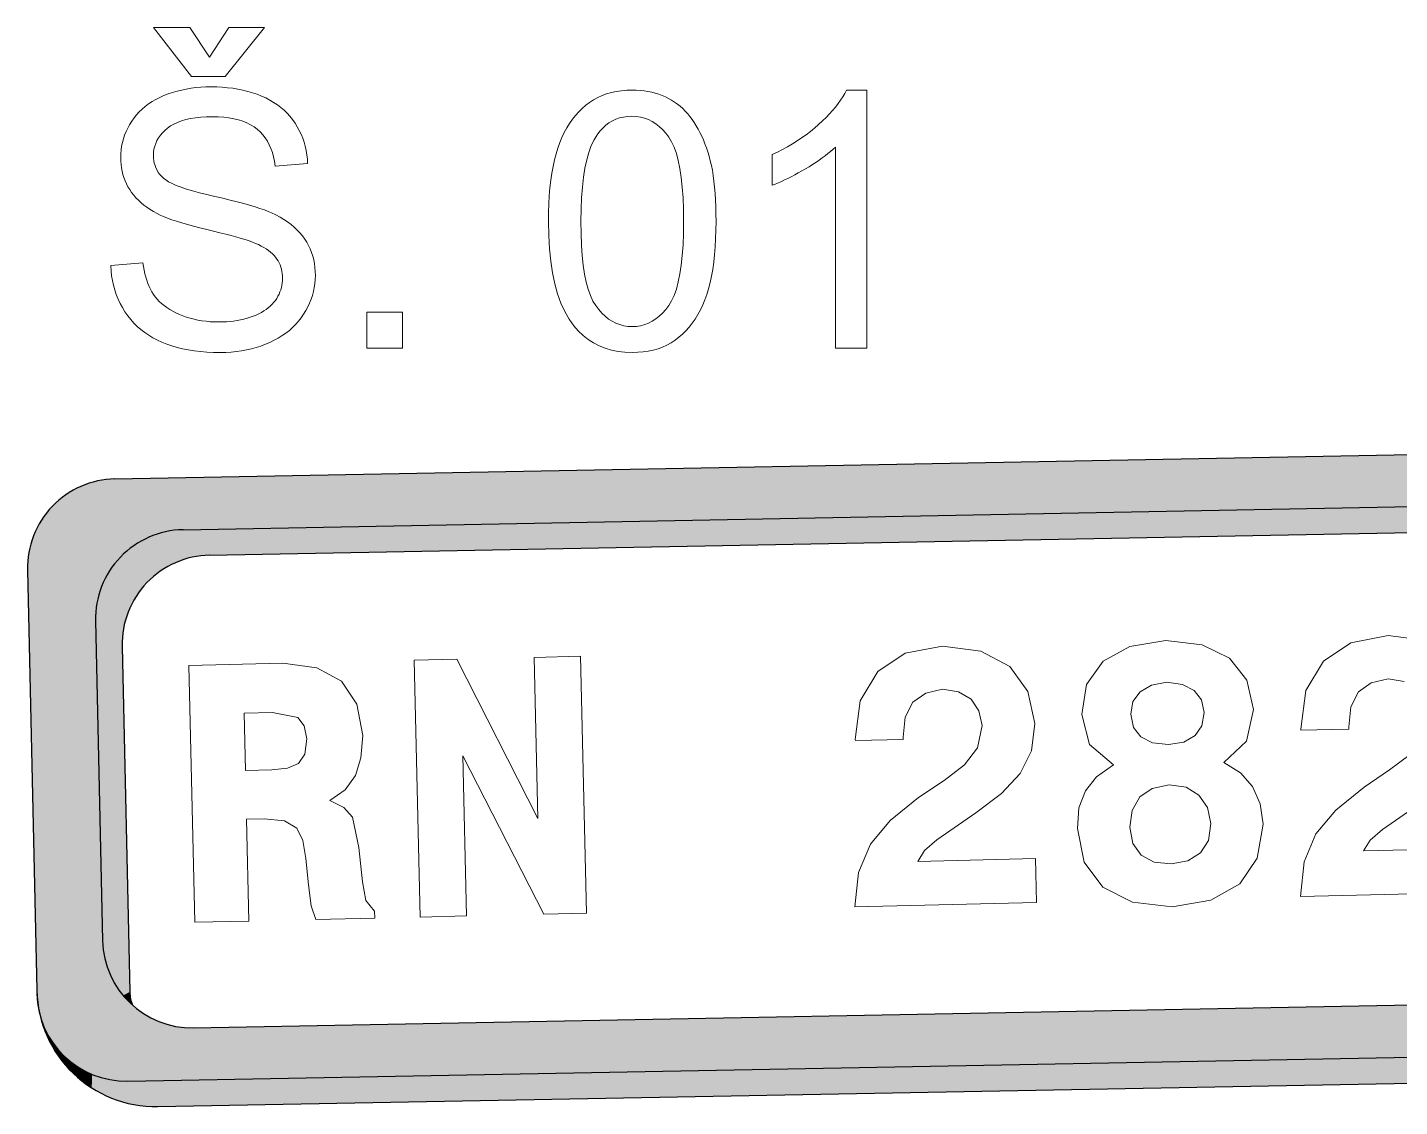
# Model space of a CAD drawing. Extents: x 0 to 419, y 0 to 420.
# Drawn here: x 344.6 to 385.2, y 62.32 to 94.26 of the extents above; entities that cross this region are included whole.
import ezdxf

# ---------------------------------------------------------------- set-up
doc = ezdxf.new("R2010")
doc.units = 0

msp = doc.modelspace()

# ---------------------------------------------------------------- linework, layer by layer
at = {"color": 7, "lineweight": 30}
for p, q in [((347.188, 80.898), (415.489, 82.18)), ((349.202, 79.396), (413.871, 80.609)), ((349.989, 78.64), (413.888, 79.84)), ((349.511, 64.653), (414.18, 65.867)), ((347.566, 63.076), (415.974, 64.36)), ((348.46, 62.323), (416.761, 63.605))]:
    msp.add_line(p, q, dxfattribs=at)
at = {"color": 7, "lineweight": 30, "ltscale": 0.310971}
msp.add_line((344.598, 78.2), (344.874, 65.764), dxfattribs=at)
at = {"color": 7, "lineweight": 30, "ltscale": 0.236645}
msp.add_line((346.612, 76.697), (346.822, 67.234), dxfattribs=at)
at = {"color": 7, "lineweight": 30, "ltscale": 0.255761}
msp.add_line((347.399, 75.942), (347.626, 65.714), dxfattribs=at)
at = {"color": 7, "lineweight": 13}
for points in [[(349.985, 93.379), (350.556, 94.261), (351.614, 94.261), (350.447, 92.809), (349.451, 92.809), (348.331, 94.261), (349.399, 94.261)], [(347.065, 87.213), (348.014, 87.296), (348.03, 87.184), (348.048, 87.076), (348.071, 86.972), (348.097, 86.872), (348.126, 86.776), (348.16, 86.685), (348.196, 86.597), (348.237, 86.514), (348.281, 86.435), (348.328, 86.36), (348.38, 86.288), (348.438, 86.219), (348.5, 86.153), (348.569, 86.089), (348.643, 86.029), (348.722, 85.971), (348.806, 85.916), (348.897, 85.864), (348.992, 85.815), (349.093, 85.768), (349.198, 85.725), (349.306, 85.687), (349.416, 85.653), (349.529, 85.624), (349.644, 85.599), (349.762, 85.579), (349.883, 85.563), (350.006, 85.552), (350.132, 85.545), (350.26, 85.543), (350.374, 85.544), (350.485, 85.55), (350.593, 85.558), (350.699, 85.57), (350.802, 85.586), (350.902, 85.604), (351, 85.627), (351.095, 85.652), (351.187, 85.681), (351.276, 85.714), (351.362, 85.749), (351.444, 85.787), (351.521, 85.828), (351.593, 85.871), (351.661, 85.917), (351.724, 85.965), (351.783, 86.016), (351.837, 86.069), (351.887, 86.125), (351.933, 86.183), (351.973, 86.243), (352.01, 86.305), (352.042, 86.367), (352.07, 86.431), (352.094, 86.495), (352.113, 86.561), (352.128, 86.627), (352.139, 86.695), (352.146, 86.764), (352.148, 86.834), (352.146, 86.905), (352.139, 86.974), (352.129, 87.041), (352.115, 87.106), (352.096, 87.169), (352.073, 87.231), (352.046, 87.291), (352.015, 87.349), (351.98, 87.405), (351.94, 87.459), (351.896, 87.512), (351.847, 87.562), (351.792, 87.612), (351.731, 87.659), (351.665, 87.705), (351.594, 87.749), (351.518, 87.791), (351.436, 87.832), (351.348, 87.87), (351.256, 87.908), (351.187, 87.933), (351.104, 87.961), (351.005, 87.991), (350.892, 88.024), (350.764, 88.06), (350.622, 88.098), (350.464, 88.139), (350.292, 88.183), (350.104, 88.229), (349.902, 88.278), (349.699, 88.328), (349.508, 88.378), (349.33, 88.427), (349.164, 88.475), (349.011, 88.523), (348.871, 88.57), (348.743, 88.617), (348.628, 88.663), (348.525, 88.708), (348.434, 88.753), (348.328, 88.811), (348.228, 88.873), (348.133, 88.937), (348.043, 89.003), (347.959, 89.073), (347.881, 89.145), (347.808, 89.22), (347.741, 89.297), (347.679, 89.378), (347.623, 89.461), (347.572, 89.546), (347.527, 89.634), (347.487, 89.724), (347.452, 89.815), (347.422, 89.909), (347.398, 90.005), (347.38, 90.102), (347.366, 90.202), (347.358, 90.304), (347.356, 90.407), (347.359, 90.522), (347.369, 90.635), (347.385, 90.746), (347.408, 90.856), (347.437, 90.964), (347.473, 91.071), (347.516, 91.176), (347.565, 91.28), (347.62, 91.383), (347.682, 91.484), (347.751, 91.581), (347.825, 91.674), (347.906, 91.762), (347.992, 91.845), (348.084, 91.924), (348.183, 91.997), (348.287, 92.066), (348.398, 92.13), (348.514, 92.189), (348.637, 92.243), (348.764, 92.293), (348.893, 92.337), (349.026, 92.376), (349.161, 92.409), (349.299, 92.438), (349.44, 92.461), (349.584, 92.479), (349.73, 92.492), (349.88, 92.5), (350.032, 92.503), (350.199, 92.5), (350.362, 92.492), (350.521, 92.478), (350.676, 92.459), (350.827, 92.435), (350.974, 92.405), (351.117, 92.369), (351.257, 92.328), (351.392, 92.282), (351.523, 92.23), (351.649, 92.173), (351.769, 92.111), (351.883, 92.044), (351.992, 91.971), (352.094, 91.894), (352.19, 91.811), (352.281, 91.723), (352.365, 91.63), (352.444, 91.532), (352.516, 91.429), (352.582, 91.322), (352.642, 91.212), (352.696, 91.099), (352.743, 90.983), (352.783, 90.865), (352.817, 90.744), (352.845, 90.62), (352.866, 90.493), (352.881, 90.363), (352.889, 90.231), (351.925, 90.158), (351.905, 90.299), (351.879, 90.433), (351.845, 90.559), (351.803, 90.679), (351.754, 90.791), (351.698, 90.897), (351.634, 90.995), (351.563, 91.086), (351.484, 91.17), (351.398, 91.248), (351.304, 91.318), (351.202, 91.38), (351.091, 91.435), (350.971, 91.483), (350.843, 91.524), (350.706, 91.557), (350.561, 91.583), (350.407, 91.601), (350.244, 91.612), (350.073, 91.616), (349.896, 91.612), (349.728, 91.602), (349.57, 91.586), (349.422, 91.562), (349.284, 91.532), (349.156, 91.495), (349.038, 91.452), (348.93, 91.402), (348.831, 91.345), (348.743, 91.281), (348.664, 91.213), (348.593, 91.142), (348.53, 91.068), (348.476, 90.992), (348.43, 90.912), (348.392, 90.83), (348.363, 90.746), (348.342, 90.658), (348.33, 90.568), (348.326, 90.475), (348.328, 90.394), (348.337, 90.317), (348.352, 90.242), (348.373, 90.17), (348.399, 90.101), (348.432, 90.035), (348.47, 89.972), (348.515, 89.912), (348.565, 89.855), (348.621, 89.801), (348.689, 89.748), (348.775, 89.694), (348.88, 89.641), (349.003, 89.587), (349.146, 89.533), (349.307, 89.479), (349.486, 89.424), (349.685, 89.369), (349.902, 89.314), (350.138, 89.259), (350.376, 89.204), (350.598, 89.15), (350.805, 89.098), (350.996, 89.048), (351.172, 88.999), (351.333, 88.951), (351.478, 88.905), (351.608, 88.86), (351.722, 88.816), (351.821, 88.774), (351.95, 88.711), (352.073, 88.645), (352.188, 88.575), (352.297, 88.503), (352.398, 88.427), (352.493, 88.348), (352.58, 88.265), (352.661, 88.18), (352.734, 88.091), (352.801, 87.998), (352.861, 87.903), (352.915, 87.805), (352.963, 87.704), (353.004, 87.6), (353.038, 87.493), (353.067, 87.384), (353.089, 87.271), (353.105, 87.156), (353.114, 87.038), (353.118, 86.917), (353.114, 86.796), (353.104, 86.677), (353.086, 86.559), (353.062, 86.443), (353.031, 86.328), (352.992, 86.214), (352.947, 86.102), (352.895, 85.991), (352.836, 85.882), (352.77, 85.774), (352.698, 85.669), (352.619, 85.568), (352.534, 85.473), (352.444, 85.382), (352.347, 85.296), (352.244, 85.215), (352.135, 85.139), (352.02, 85.067), (351.899, 85.001), (351.772, 84.939), (351.64, 84.882), (351.505, 84.831), (351.367, 84.786), (351.225, 84.748), (351.08, 84.715), (350.932, 84.688), (350.78, 84.667), (350.626, 84.652), (350.468, 84.643), (350.307, 84.64), (350.104, 84.643), (349.907, 84.652), (349.718, 84.667), (349.535, 84.688), (349.358, 84.716), (349.189, 84.749), (349.026, 84.788), (348.869, 84.833), (348.72, 84.884), (348.577, 84.941), (348.441, 85.004), (348.31, 85.074), (348.186, 85.149), (348.067, 85.23), (347.955, 85.318), (347.848, 85.411), (347.748, 85.511), (347.654, 85.617), (347.565, 85.728), (347.483, 85.846), (347.407, 85.969), (347.339, 86.094), (347.279, 86.223), (347.226, 86.355), (347.18, 86.49), (347.142, 86.628), (347.112, 86.77), (347.089, 86.914), (347.073, 87.062)], [(360.015, 88.52), (360.018, 88.784), (360.026, 89.038), (360.04, 89.281), (360.06, 89.514), (360.085, 89.736), (360.115, 89.948), (360.151, 90.149), (360.193, 90.34), (360.24, 90.52), (360.293, 90.69), (360.351, 90.851), (360.414, 91.004), (360.483, 91.149), (360.558, 91.288), (360.638, 91.418), (360.723, 91.541), (360.813, 91.657), (360.909, 91.765), (361.011, 91.865), (361.117, 91.958), (361.23, 92.043), (361.348, 92.119), (361.471, 92.186), (361.6, 92.244), (361.735, 92.293), (361.876, 92.333), (362.022, 92.364), (362.174, 92.386), (362.331, 92.4), (362.494, 92.404), (362.615, 92.402), (362.733, 92.394), (362.848, 92.382), (362.96, 92.365), (363.069, 92.343), (363.174, 92.315), (363.277, 92.283), (363.377, 92.246), (363.474, 92.205), (363.568, 92.158), (363.659, 92.106), (363.746, 92.051), (363.83, 91.99), (363.911, 91.926), (363.989, 91.857), (364.064, 91.784), (364.135, 91.706), (364.203, 91.624), (364.268, 91.538), (364.33, 91.447), (364.389, 91.352), (364.445, 91.253), (364.499, 91.151), (364.55, 91.044), (364.599, 90.933), (364.644, 90.817), (364.688, 90.698), (364.728, 90.575), (364.767, 90.448), (364.802, 90.317), (364.835, 90.179), (364.864, 90.032), (364.889, 89.875), (364.912, 89.709), (364.931, 89.534), (364.946, 89.35), (364.958, 89.156), (364.966, 88.953), (364.972, 88.741), (364.973, 88.52), (364.971, 88.257), (364.962, 88.005), (364.949, 87.763), (364.929, 87.532), (364.905, 87.311), (364.874, 87.1), (364.839, 86.899), (364.797, 86.709), (364.751, 86.529), (364.698, 86.36), (364.641, 86.199), (364.578, 86.046), (364.509, 85.9), (364.435, 85.762), (364.355, 85.631), (364.271, 85.508), (364.18, 85.392), (364.084, 85.283), (363.983, 85.182), (363.876, 85.089), (363.764, 85.004), (363.646, 84.927), (363.522, 84.86), (363.393, 84.802), (363.257, 84.752), (363.116, 84.712), (362.969, 84.681), (362.817, 84.658), (362.658, 84.645), (362.494, 84.64), (362.279, 84.648), (362.073, 84.672), (361.877, 84.711), (361.69, 84.766), (361.513, 84.837), (361.345, 84.924), (361.186, 85.027), (361.037, 85.145), (360.897, 85.279), (360.767, 85.429), (360.624, 85.63), (360.497, 85.856), (360.384, 86.105), (360.286, 86.379), (360.203, 86.676), (360.136, 86.997), (360.083, 87.342), (360.045, 87.711), (360.023, 88.103)], [(369.439, 84.77), (368.505, 84.77), (368.505, 90.719), (368.436, 90.654), (368.362, 90.59), (368.284, 90.526), (368.202, 90.461), (368.115, 90.397), (368.025, 90.333), (367.93, 90.268), (367.831, 90.204), (367.728, 90.14), (367.621, 90.075), (367.513, 90.013), (367.406, 89.953), (367.303, 89.897), (367.201, 89.844), (367.102, 89.794), (367.004, 89.748), (366.909, 89.704), (366.817, 89.664), (366.726, 89.627), (366.638, 89.593), (366.638, 90.496), (366.793, 90.571), (366.943, 90.649), (367.09, 90.731), (367.233, 90.815), (367.372, 90.903), (367.507, 90.993), (367.638, 91.087), (367.765, 91.184), (367.888, 91.284), (368.007, 91.388), (368.121, 91.492), (368.228, 91.596), (368.328, 91.699), (368.421, 91.802), (368.508, 91.904), (368.587, 92.005), (368.66, 92.106), (368.726, 92.206), (368.785, 92.305), (368.837, 92.404), (369.439, 92.404)], [(360.975, 88.52), (360.979, 88.158), (360.992, 87.821), (361.014, 87.509), (361.045, 87.222), (361.084, 86.961), (361.132, 86.724), (361.189, 86.512), (361.255, 86.326), (361.33, 86.164), (361.413, 86.028), (361.503, 85.91), (361.596, 85.805), (361.694, 85.712), (361.796, 85.631), (361.902, 85.563), (362.013, 85.507), (362.127, 85.464), (362.245, 85.433), (362.368, 85.414), (362.494, 85.408), (362.621, 85.414), (362.743, 85.433), (362.862, 85.464), (362.976, 85.507), (363.086, 85.563), (363.192, 85.632), (363.294, 85.713), (363.392, 85.806), (363.486, 85.912), (363.576, 86.03), (363.659, 86.167), (363.733, 86.329), (363.799, 86.516), (363.856, 86.727), (363.904, 86.964), (363.944, 87.225), (363.974, 87.511), (363.996, 87.823), (364.009, 88.159), (364.014, 88.52), (364.009, 88.883), (363.996, 89.22), (363.974, 89.533), (363.944, 89.82), (363.904, 90.082), (363.856, 90.319), (363.799, 90.53), (363.733, 90.717), (363.659, 90.878), (363.576, 91.014), (363.486, 91.131), (363.392, 91.236), (363.293, 91.329), (363.191, 91.409), (363.084, 91.477), (362.972, 91.533), (362.857, 91.576), (362.737, 91.607), (362.612, 91.625), (362.484, 91.631), (362.358, 91.626), (362.237, 91.61), (362.121, 91.582), (362.011, 91.544), (361.906, 91.495), (361.806, 91.435), (361.711, 91.365), (361.621, 91.283), (361.536, 91.19), (361.457, 91.087), (361.365, 90.936), (361.283, 90.762), (361.211, 90.564), (361.148, 90.342), (361.095, 90.098), (361.052, 89.829), (361.018, 89.537), (360.994, 89.221), (360.98, 88.882)], [(354.637, 84.77), (354.637, 85.833), (355.7, 85.833), (355.7, 84.77)]]:
    msp.add_lwpolyline(points, close=True, dxfattribs=at)
at = {"color": 1, "lineweight": 13}
for points in [[(370.508, 73.186), (370.507, 73.252), (370.57, 73.845), (370.8, 74.289), (371.178, 74.561), (371.679, 74.671), (372.152, 74.594), (372.519, 74.384), (372.746, 74.038), (372.844, 73.602), (372.706, 72.941), (372.323, 72.439), (371.72, 71.976), (370.965, 71.465), (370.126, 70.788), (369.54, 70.084), (369.187, 69.254), (369.079, 68.232), (374.457, 68.358), (374.426, 69.661), (370.943, 69.58), (371.144, 69.902), (371.509, 70.218), (372.663, 71.012), (373.417, 71.588), (373.973, 72.182), (374.308, 72.847), (374.409, 73.661), (374.201, 74.609), (373.669, 75.342), (372.814, 75.804), (371.671, 75.953), (370.569, 75.741), (369.76, 75.196), (369.243, 74.329), (369.095, 73.186), (369.096, 73.153)], [(380.003, 72.509), (380.668, 73.138), (380.876, 74.075), (380.68, 74.947), (380.172, 75.592), (379.363, 75.99), (378.286, 76.118), (377.216, 75.94), (376.427, 75.505), (375.939, 74.814), (375.795, 73.923), (376.024, 73.041), (376.739, 72.433), (376.233, 72.081), (375.902, 71.668), (375.706, 71.16), (375.665, 70.556), (375.864, 69.552), (376.418, 68.82), (377.294, 68.369), (378.47, 68.232), (379.616, 68.435), (380.471, 68.915), (380.99, 69.672), (381.164, 70.684), (381.073, 71.285), (380.853, 71.795), (380.492, 72.203)], [(356.043, 75.533), (356.221, 67.932), (357.59, 67.964), (357.479, 72.707), (359.879, 68.018), (361.138, 68.047), (360.961, 75.648), (359.592, 75.616), (359.703, 70.852), (357.303, 75.563)], [(349.373, 75.377), (349.551, 67.776), (351.15, 67.814), (351.08, 70.826), (351.605, 70.838), (352.199, 70.775), (352.565, 70.564), (352.749, 70.196), (352.838, 69.661), (352.911, 68.885), (352.991, 68.262), (353.132, 67.86), (354.874, 67.901), (354.869, 68.109), (354.61, 68.421), (354.509, 68.977), (354.408, 69.994), (354.212, 70.888), (353.964, 71.178), (353.543, 71.376), (353.996, 71.694), (354.304, 72.117), (354.467, 72.647), (354.517, 73.306), (354.342, 74.233), (353.888, 74.913), (353.156, 75.312), (352.155, 75.442)], [(378.315, 74.881), (378.777, 74.815), (379.121, 74.636), (379.335, 74.356), (379.421, 73.986), (379.353, 73.59), (379.152, 73.3), (378.817, 73.106), (378.358, 73.041), (377.886, 73.084), (377.542, 73.263), (377.327, 73.543), (377.252, 73.935), (377.309, 74.309), (377.522, 74.599), (377.857, 74.793)], [(351.006, 73.969), (351.85, 73.989), (352.598, 73.842), (352.79, 73.594), (352.865, 73.201), (352.81, 72.751), (352.619, 72.472), (352.294, 72.333), (351.834, 72.29), (351.046, 72.271)], [(378.386, 71.847), (378.881, 71.771), (379.259, 71.538), (379.519, 71.172), (379.618, 70.703), (379.542, 70.197), (379.31, 69.83), (378.932, 69.591), (378.441, 69.503), (377.935, 69.557), (377.558, 69.767), (377.309, 70.112), (377.221, 70.592), (377.286, 71.087), (377.518, 71.487), (377.884, 71.736)]]:
    msp.add_lwpolyline(points, close=True, dxfattribs=at)
for points in [[(386.001, 76.112), (384.858, 76.261), (383.756, 76.049), (382.947, 75.504), (382.43, 74.637), (382.281, 73.494), (382.282, 73.461), (383.695, 73.494), (383.694, 73.56), (383.756, 74.153), (383.987, 74.597), (384.364, 74.868), (384.866, 74.979), (385.339, 74.902)], [(385.51, 72.747), (384.907, 72.284), (384.152, 71.773), (383.313, 71.096), (382.726, 70.392), (382.373, 69.562), (382.266, 68.54), (387.643, 68.666)], [(387.613, 69.969), (384.13, 69.888), (384.331, 70.21), (384.696, 70.526), (385.85, 71.32)]]:
    msp.add_lwpolyline(points, dxfattribs=at)
at = {"color": 7, "lineweight": 30}
for centre, radius, start, end in [((347.237, 78.259), 2.64, 91.0752, 181.2734), ((349.251, 76.756), 2.64, 91.0752, 181.2734), ((350.038, 76.001), 2.64, 91.0752, 181.2734), ((349.462, 67.293), 2.64, 181.2734, 271.0752), ((348.393, 65.842), 3.52, 181.2734, 271.0752), ((347.516, 65.716), 2.64, 181.2734, 271.0752), ((348.726, 65.739), 1.1, 181.2734, 202.4924)]:
    msp.add_arc(centre, radius, start, end, dxfattribs=at)
at = {"color": 1, "lineweight": 5}
for points in [[(415.489, 82.18), (347.188, 80.898), (413.871, 80.609), (349.202, 79.396)], [(346.673, 80.838), (346.422, 80.77), (346.619, 76.957), (346.612, 76.697)], [(346.673, 80.838), (346.619, 76.957), (346.709, 77.468), (346.651, 77.215)], [(346.929, 80.881), (346.673, 80.838), (346.791, 77.714), (346.709, 77.468)], [(346.929, 80.881), (346.791, 77.714), (347.026, 78.177), (346.897, 77.951)], [(347.188, 80.898), (346.929, 80.881), (347.176, 78.388), (347.026, 78.177)], [(347.188, 80.898), (347.176, 78.388), (347.535, 78.763), (347.347, 78.584)], [(347.188, 80.898), (347.535, 78.763), (347.961, 79.059), (347.741, 78.921)], [(347.188, 80.898), (347.961, 79.059), (348.436, 79.267), (348.193, 79.175)], [(347.188, 80.898), (348.436, 79.267), (348.943, 79.378), (348.687, 79.335)], [(347.188, 80.898), (348.943, 79.378), (349.202, 79.396)], [(345.521, 80.265), (345.626, 63.873), (345.727, 80.424), (345.783, 63.725)], [(345.727, 80.424), (345.783, 63.725), (345.947, 80.562), (345.951, 63.59)], [(345.947, 80.562), (345.951, 63.59), (346.179, 80.677)], [(346.318, 63.364), (346.179, 80.677), (346.13, 63.469), (345.951, 63.59)], [(346.513, 63.274), (346.422, 80.77), (346.318, 63.364), (346.179, 80.677)], [(346.716, 63.2), (346.612, 76.697), (346.513, 63.274), (346.422, 80.77)], [(345.162, 79.891), (345.236, 64.386), (345.333, 80.087), (345.352, 64.204)], [(345.333, 80.087), (345.352, 64.204), (345.521, 80.265)], [(345.352, 64.204), (345.482, 64.033), (345.521, 80.265), (345.626, 63.873)], [(345.012, 79.679), (344.883, 79.454), (344.888, 65.523), (344.884, 65.569)], [(345.012, 79.679), (344.888, 65.523), (344.898, 65.431), (344.892, 65.477)], [(345.012, 79.679), (344.898, 65.431), (344.909, 65.34), (344.903, 65.386)], [(345.012, 79.679), (344.909, 65.34), (344.924, 65.249), (344.916, 65.295)], [(345.012, 79.679), (344.924, 65.249), (344.941, 65.159), (344.932, 65.204)], [(345.012, 79.679), (344.941, 65.159), (344.96, 65.069), (344.95, 65.114)], [(345.012, 79.679), (344.96, 65.069), (344.981, 64.979), (344.97, 65.024)], [(345.012, 79.679), (344.981, 64.979), (345.162, 79.891), (345.05, 64.775)], [(345.05, 64.775), (345.135, 64.577), (345.162, 79.891), (345.236, 64.386)], [(344.874, 65.764), (344.777, 79.217), (344.637, 78.717), (344.695, 78.97)], [(344.883, 79.454), (344.777, 79.217), (344.874, 65.761), (344.874, 65.764)], [(344.883, 79.454), (344.874, 65.761), (344.875, 65.753), (344.875, 65.757)], [(344.883, 79.454), (344.875, 65.753), (344.875, 65.746), (344.875, 65.75)], [(344.883, 79.454), (344.875, 65.746), (344.875, 65.739), (344.875, 65.743)], [(344.883, 79.454), (344.875, 65.739), (344.875, 65.732), (344.875, 65.736)], [(344.883, 79.454), (344.875, 65.732), (344.875, 65.725), (344.875, 65.728)], [(344.883, 79.454), (344.875, 65.725), (344.876, 65.718), (344.876, 65.721)], [(344.883, 79.454), (344.876, 65.718), (344.876, 65.71), (344.876, 65.714)], [(344.883, 79.454), (344.876, 65.71), (344.878, 65.661), (344.876, 65.707)], [(344.883, 79.454), (344.878, 65.661), (344.884, 65.569), (344.881, 65.615)], [(344.874, 65.764), (344.637, 78.717), (344.598, 78.2), (344.605, 78.46)], [(346.924, 63.143), (346.822, 67.234), (346.716, 63.2), (346.612, 76.697)], [(346.842, 66.963), (346.829, 67.098), (346.924, 63.143), (346.822, 67.234)], [(346.924, 63.143), (346.89, 66.696), (346.842, 66.963), (346.863, 66.829)], [(346.924, 63.143), (346.965, 66.435), (346.89, 66.696), (346.924, 66.565)], [(347.136, 63.103), (346.965, 66.435), (346.924, 63.143)], [(347.136, 63.103), (347.066, 66.183), (346.965, 66.435), (347.012, 66.308)], [(347.136, 63.103), (347.193, 65.943), (347.066, 66.183), (347.126, 66.062)], [(347.35, 63.081), (347.265, 65.828), (347.136, 63.103), (347.193, 65.943)], [(347.35, 63.081), (347.427, 65.611), (347.265, 65.828), (347.343, 65.717)], [(415.974, 64.36), (414.18, 65.867), (347.566, 63.076), (349.511, 64.653)], [(347.566, 63.076), (347.516, 65.508), (347.35, 63.081), (347.427, 65.611)], [(347.566, 63.076), (347.71, 65.318), (347.516, 65.508), (347.61, 65.41)], [(347.566, 63.076), (347.901, 65.164), (347.71, 65.318), (347.803, 65.238)], [(347.566, 63.076), (348.105, 65.028), (347.901, 65.164), (348.001, 65.093)], [(347.566, 63.076), (348.322, 64.912), (348.105, 65.028), (348.212, 64.967)], [(347.566, 63.076), (348.548, 64.816), (348.322, 64.912), (348.434, 64.861)], [(347.566, 63.076), (348.782, 64.742), (348.548, 64.816), (348.664, 64.776)], [(347.566, 63.076), (349.022, 64.69), (348.782, 64.742), (348.901, 64.713)], [(347.566, 63.076), (349.266, 64.66), (349.022, 64.69), (349.143, 64.672)], [(347.566, 63.076), (349.511, 64.653), (349.266, 64.66), (349.388, 64.654)]]:
    msp.add_solid(points, dxfattribs=at)
at = {"color": 254, "lineweight": 5}
for points in [[(349.73, 78.623), (349.202, 79.396), (349.989, 78.64), (413.871, 80.609)], [(349.989, 78.64), (413.871, 80.609), (413.888, 79.84), (414.129, 80.602)], [(347.813, 77.421), (347.961, 79.059), (347.963, 77.633), (348.193, 79.175)], [(347.963, 77.633), (348.193, 79.175), (348.134, 77.829)], [(348.134, 77.829), (348.193, 79.175), (348.322, 78.007), (348.436, 79.267)], [(348.322, 78.007), (348.436, 79.267), (348.528, 78.166), (348.687, 79.335)], [(348.528, 78.166), (348.687, 79.335), (348.748, 78.304), (348.943, 79.378)], [(348.748, 78.304), (348.943, 79.378), (348.98, 78.42)], [(349.202, 79.396), (349.223, 78.512), (348.943, 79.378), (348.98, 78.42)], [(349.202, 79.396), (349.73, 78.623), (349.223, 78.512), (349.473, 78.58)], [(347.578, 76.959), (347.496, 76.712), (347.741, 78.921), (347.535, 78.763)], [(347.578, 76.959), (347.741, 78.921), (347.684, 77.196)], [(347.684, 77.196), (347.741, 78.921), (347.813, 77.421), (347.961, 79.059)], [(347.176, 78.388), (347.066, 66.183), (347.026, 78.177), (347.012, 66.308)], [(347.193, 65.943), (347.126, 66.062), (347.176, 78.388), (347.066, 66.183)], [(347.347, 78.584), (347.265, 65.828), (347.176, 78.388), (347.193, 65.943)], [(347.347, 78.584), (347.427, 65.611), (347.265, 65.828), (347.343, 65.717)], [(347.535, 78.763), (347.406, 76.202), (347.347, 78.584), (347.399, 75.942)], [(347.347, 78.584), (347.399, 75.942), (347.427, 65.611), (347.626, 65.714)], [(347.496, 76.712), (347.438, 76.459), (347.535, 78.763), (347.406, 76.202)], [(346.924, 66.565), (346.89, 66.696), (347.026, 78.177), (346.897, 77.951)], [(346.924, 66.565), (347.026, 78.177), (346.965, 66.435)], [(347.026, 78.177), (347.012, 66.308), (346.965, 66.435)], [(346.822, 67.234), (346.651, 77.215), (346.791, 77.714), (346.709, 77.468)], [(346.897, 77.951), (346.822, 67.234), (346.791, 77.714)], [(346.897, 77.951), (346.842, 66.963), (346.822, 67.234), (346.829, 67.098)], [(346.897, 77.951), (346.89, 66.696), (346.842, 66.963), (346.863, 66.829)], [(346.822, 67.234), (346.612, 76.697), (346.651, 77.215), (346.619, 76.957)], [(347.427, 65.611), (347.626, 65.714), (347.516, 65.508)], [(347.61, 65.41), (347.516, 65.508), (347.627, 65.689), (347.626, 65.714)], [(347.61, 65.41), (347.627, 65.689), (347.63, 65.638), (347.628, 65.663)], [(347.61, 65.41), (347.63, 65.638), (347.636, 65.587), (347.633, 65.613)], [(347.61, 65.41), (347.636, 65.587), (347.645, 65.537), (347.64, 65.562)], [(347.61, 65.41), (347.645, 65.537), (347.655, 65.487), (347.649, 65.512)], [(347.61, 65.41), (347.655, 65.487), (347.668, 65.438), (347.661, 65.463)], [(347.61, 65.41), (347.668, 65.438), (347.683, 65.389), (347.675, 65.414)], [(347.61, 65.41), (347.683, 65.389), (347.7, 65.341), (347.691, 65.365)], [(347.61, 65.41), (347.7, 65.341), (347.71, 65.318)], [(344.981, 64.979), (345.05, 64.775), (345.065, 64.696), (345.135, 64.577)], [(345.065, 64.696), (345.135, 64.577), (345.173, 64.421), (345.236, 64.386)], [(345.173, 64.421), (345.236, 64.386), (345.303, 64.157), (345.352, 64.204)], [(345.303, 64.157), (345.352, 64.204), (345.455, 63.904), (345.482, 64.033)], [(415.974, 64.36), (347.871, 62.361), (347.566, 63.076), (347.581, 62.417)], [(415.974, 64.36), (348.46, 62.323), (347.871, 62.361), (348.165, 62.33)], [(416.761, 63.605), (348.46, 62.323), (416.233, 64.378), (415.974, 64.36)], [(345.455, 63.904), (345.482, 64.033), (345.628, 63.664)], [(345.482, 64.033), (345.626, 63.873), (345.628, 63.664), (345.783, 63.725)], [(345.628, 63.664), (345.783, 63.725), (345.82, 63.441), (345.951, 63.59)], [(345.82, 63.441), (345.951, 63.59), (346.031, 63.233), (346.13, 63.469)], [(346.031, 63.233), (346.13, 63.469), (346.257, 63.045), (346.318, 63.364)], [(346.257, 63.045), (346.318, 63.364), (346.499, 62.876), (346.513, 63.274)], [(346.499, 62.876), (346.513, 63.274), (346.754, 62.727)], [(346.513, 63.274), (346.716, 63.2), (346.754, 62.727), (346.924, 63.143)], [(346.754, 62.727), (346.924, 63.143), (347.021, 62.601), (347.136, 63.103)], [(347.021, 62.601), (347.136, 63.103), (347.297, 62.497), (347.35, 63.081)], [(347.297, 62.497), (347.35, 63.081), (347.581, 62.417), (347.566, 63.076)]]:
    msp.add_solid(points, dxfattribs=at)

doc.saveas('drawing.dxf')
